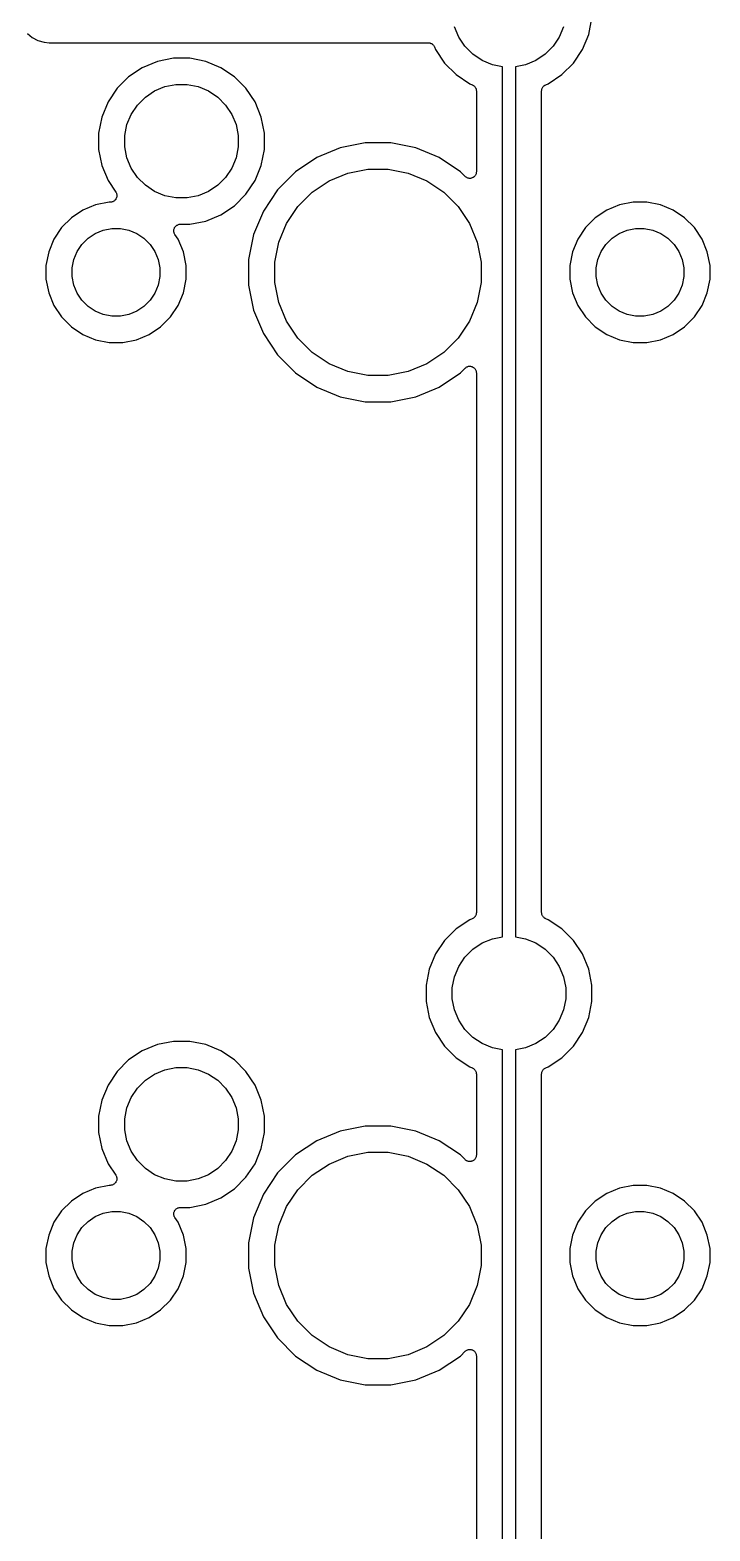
# Model space of a CAD drawing. Extents: x 3.74 to 6.89, y -5.68 to -0.93.
# Drawn here: x 5.427 to 5.946, y -3.194 to -2.049 of the extents above; entities that cross this region are included whole.
import ezdxf

# ---------------------------------------------------------------- set-up
doc = ezdxf.new("R2010")
doc.units = 0
doc.header["$MEASUREMENT"] = 0
doc.layers.add('BLACK', color=7, linetype='CONTINUOUS')

msp = doc.modelspace()

# ---------------------------------------------------------------- linework, layer by layer
at = {"layer": 'BLACK', "linetype": 'CONTINUOUS'}
for p, q in [((5.75454, -2.05477), (5.75127, -2.04688)), ((5.83456, -2.04688), (5.83129, -2.05477)), ((5.85379, -2.05272), (5.85622, -2.04049)), ((5.42521, -2.05196), (5.429, -2.05507)), ((5.429, -2.05507), (5.43333, -2.05739)), ((5.43333, -2.05739), (5.43803, -2.05881)), ((5.43803, -2.05881), (5.44193, -2.0592)), ((5.44193, -2.0592), (5.44193, -2.0592)), ((5.44193, -2.0592), (5.44291, -2.05929)), ((5.44291, -2.05929), (5.44389, -2.0592)), ((5.44389, -2.0592), (5.44396, -2.05919)), ((5.44396, -2.05919), (5.44417, -2.05919)), ((5.44417, -2.05919), (5.44438, -2.05917)), ((5.44438, -2.05917), (5.73137, -2.05917)), ((5.73137, -2.05917), (5.7314, -2.05917)), ((5.7314, -2.05917), (5.7314, -2.05917)), ((5.7314, -2.05917), (5.7314, -2.05917)), ((5.7314, -2.05917), (5.73144, -2.05917)), ((5.73144, -2.05917), (5.73191, -2.05923)), ((5.73191, -2.05923), (5.73237, -2.05927)), ((5.73237, -2.05927), (5.73239, -2.05928)), ((5.73239, -2.05928), (5.73241, -2.05928)), ((5.73241, -2.05928), (5.73286, -2.05942)), ((5.73286, -2.05942), (5.7333, -2.05956)), ((5.7333, -2.05956), (5.73332, -2.05957)), ((5.73332, -2.05957), (5.73334, -2.05958)), ((5.73334, -2.05958), (5.73375, -2.0598)), ((5.73375, -2.0598), (5.73416, -2.06002)), ((5.73416, -2.06002), (5.73418, -2.06004)), ((5.73418, -2.06004), (5.7342, -2.06005)), ((5.7342, -2.06005), (5.73455, -2.06035)), ((5.73455, -2.06035), (5.73491, -2.06064)), ((5.73491, -2.06064), (5.73493, -2.06066)), ((5.73493, -2.06066), (5.73494, -2.06067)), ((5.73494, -2.06067), (5.73524, -2.06104)), ((5.75927, -2.06186), (5.75454, -2.05477)), ((5.83129, -2.05477), (5.82655, -2.06186)), ((5.84902, -2.06424), (5.85379, -2.05272)), ((5.53668, -2.07094), (5.52445, -2.07338)), ((5.54915, -2.07094), (5.53668, -2.07094)), ((5.56138, -2.07338), (5.54915, -2.07094)), ((5.73524, -2.06104), (5.73553, -2.0614)), ((5.73553, -2.0614), (5.73554, -2.06142)), ((5.73554, -2.06142), (5.73556, -2.06144)), ((5.73556, -2.06144), (5.73577, -2.06185)), ((5.73577, -2.06185), (5.73599, -2.06226)), ((5.73599, -2.06226), (5.73681, -2.06424)), ((5.73681, -2.06424), (5.74374, -2.07461)), ((5.76531, -2.06789), (5.75927, -2.06186)), ((5.7724, -2.07263), (5.76531, -2.06789)), ((5.82052, -2.06789), (5.81343, -2.07263)), ((5.82655, -2.06186), (5.82052, -2.06789)), ((5.84209, -2.07461), (5.84902, -2.06424)), ((5.51293, -2.07815), (5.50256, -2.08508)), ((5.52445, -2.07338), (5.51293, -2.07815)), ((5.5729, -2.07815), (5.56138, -2.07338)), ((5.58327, -2.08508), (5.5729, -2.07815)), ((5.74374, -2.07461), (5.75256, -2.08343)), ((5.75256, -2.08343), (5.76293, -2.09035)), ((5.78028, -2.07589), (5.7724, -2.07263)), ((5.78799, -2.07743), (5.78028, -2.07589)), ((5.78799, -2.74108), (5.78799, -2.07743)), ((5.80555, -2.07589), (5.79783, -2.07743)), ((5.79783, -2.07743), (5.79783, -2.74108)), ((5.81343, -2.07263), (5.80555, -2.07589)), ((5.8229, -2.09035), (5.83327, -2.08343)), ((5.83327, -2.08343), (5.84209, -2.07461)), ((5.49374, -2.0939), (5.48681, -2.10426)), ((5.50256, -2.08508), (5.49374, -2.0939)), ((5.5224, -2.09587), (5.53028, -2.09261)), ((5.53028, -2.09261), (5.53865, -2.09094)), ((5.53865, -2.09094), (5.54718, -2.09094)), ((5.54718, -2.09094), (5.55555, -2.09261)), ((5.55555, -2.09261), (5.56343, -2.09587)), ((5.59209, -2.0939), (5.58327, -2.08508)), ((5.59902, -2.10426), (5.59209, -2.0939)), ((5.76293, -2.09035), (5.76491, -2.09117)), ((5.76491, -2.09117), (5.76493, -2.09118)), ((5.76493, -2.09118), (5.76493, -2.09118)), ((5.76493, -2.09118), (5.76493, -2.09118)), ((5.76493, -2.09118), (5.76497, -2.0912)), ((5.76497, -2.0912), (5.76538, -2.09143)), ((5.76538, -2.09143), (5.76579, -2.09165)), ((5.76579, -2.09165), (5.7658, -2.09166)), ((5.7658, -2.09166), (5.76582, -2.09167)), ((5.76582, -2.09167), (5.76618, -2.09197)), ((5.76618, -2.09197), (5.76654, -2.09227)), ((5.76654, -2.09227), (5.76655, -2.09229)), ((5.76655, -2.09229), (5.76657, -2.0923)), ((5.76657, -2.0923), (5.76686, -2.09266)), ((5.76686, -2.09266), (5.76716, -2.09303)), ((5.76716, -2.09303), (5.76717, -2.09305)), ((5.76717, -2.09305), (5.76718, -2.09306)), ((5.76718, -2.09306), (5.7674, -2.09348)), ((5.7674, -2.09348), (5.76761, -2.09389)), ((5.76761, -2.09389), (5.76762, -2.09391)), ((5.76762, -2.09391), (5.76763, -2.09393)), ((5.76763, -2.09393), (5.76776, -2.09438)), ((5.76776, -2.09438), (5.7679, -2.09482)), ((5.7679, -2.09482), (5.7679, -2.09484)), ((5.7679, -2.09484), (5.76791, -2.09486)), ((5.76791, -2.09486), (5.76795, -2.09533)), ((5.76795, -2.09533), (5.76799, -2.09579)), ((5.81784, -2.09572), (5.81789, -2.09526)), ((5.81789, -2.09526), (5.81794, -2.0948)), ((5.81794, -2.09475), (5.81809, -2.09431)), ((5.81794, -2.09478), (5.81794, -2.09475)), ((5.81794, -2.0948), (5.81794, -2.09478)), ((5.81809, -2.09431), (5.81822, -2.09386)), ((5.81822, -2.09386), (5.81823, -2.09384)), ((5.81823, -2.09384), (5.81824, -2.09382)), ((5.81824, -2.09382), (5.81846, -2.09342)), ((5.81846, -2.09342), (5.81868, -2.093)), ((5.81868, -2.093), (5.8187, -2.09299)), ((5.8187, -2.09299), (5.81871, -2.09297)), ((5.81871, -2.09297), (5.81901, -2.09261)), ((5.81901, -2.09261), (5.81931, -2.09225)), ((5.81931, -2.09225), (5.81932, -2.09224)), ((5.81932, -2.09224), (5.81934, -2.09222)), ((5.81934, -2.09222), (5.8197, -2.09193)), ((5.8197, -2.09193), (5.82006, -2.09163)), ((5.82006, -2.09163), (5.82008, -2.09162)), ((5.82008, -2.09162), (5.8201, -2.09161)), ((5.8201, -2.09161), (5.82051, -2.09139)), ((5.82051, -2.09139), (5.82092, -2.09117)), ((5.82092, -2.09117), (5.8229, -2.09035)), ((5.48681, -2.10426), (5.48204, -2.11579)), ((5.50454, -2.11374), (5.50927, -2.10665)), ((5.50927, -2.10665), (5.51531, -2.10061)), ((5.51531, -2.10061), (5.5224, -2.09587)), ((5.56343, -2.09587), (5.57052, -2.10061)), ((5.57052, -2.10061), (5.57655, -2.10665)), ((5.57655, -2.10665), (5.58129, -2.11374)), ((5.60379, -2.11579), (5.59902, -2.10426)), ((5.76799, -2.09579), (5.76799, -2.15762)), ((5.81783, -2.09577), (5.81784, -2.09572)), ((5.81783, -2.09579), (5.81783, -2.09577)), ((5.81783, -2.09577), (5.81783, -2.09577)), ((5.81783, -2.09577), (5.81783, -2.09577)), ((5.81783, -2.72271), (5.81783, -2.09579)), ((5.48204, -2.11579), (5.47961, -2.12802)), ((5.50127, -2.12162), (5.50454, -2.11374)), ((5.58129, -2.11374), (5.58456, -2.12162)), ((5.60622, -2.12802), (5.60379, -2.11579)), ((5.47961, -2.12802), (5.47961, -2.14049)), ((5.49961, -2.12999), (5.50127, -2.12162)), ((5.58456, -2.12162), (5.58622, -2.12999)), ((5.60622, -2.14049), (5.60622, -2.12802)), ((5.47961, -2.14049), (5.48204, -2.15272)), ((5.49961, -2.13852), (5.49961, -2.12999)), ((5.50127, -2.14688), (5.49961, -2.13852)), ((5.58622, -2.13852), (5.58456, -2.14688)), ((5.58622, -2.12999), (5.58622, -2.13852)), ((5.60379, -2.15272), (5.60622, -2.14049)), ((5.66411, -2.13931), (5.64614, -2.14675)), ((5.68319, -2.13551), (5.66411, -2.13931)), ((5.70264, -2.13551), (5.68319, -2.13551)), ((5.72171, -2.13931), (5.70264, -2.13551)), ((5.73968, -2.14675), (5.72171, -2.13931)), ((5.50454, -2.15477), (5.50127, -2.14688)), ((5.58456, -2.14688), (5.58129, -2.15477)), ((5.64614, -2.14675), (5.62997, -2.15756)), ((5.75586, -2.15756), (5.73968, -2.14675)), ((5.48204, -2.15272), (5.48681, -2.16424)), ((5.50927, -2.16186), (5.50454, -2.15477)), ((5.51531, -2.16789), (5.50927, -2.16186)), ((5.57655, -2.16186), (5.57052, -2.16789)), ((5.58129, -2.15477), (5.57655, -2.16186)), ((5.59902, -2.16424), (5.60379, -2.15272)), ((5.62997, -2.15756), (5.61622, -2.17131)), ((5.65562, -2.16447), (5.66995, -2.15854)), ((5.66995, -2.15854), (5.68516, -2.15551)), ((5.68516, -2.15551), (5.70067, -2.15551)), ((5.70067, -2.15551), (5.71588, -2.15854)), ((5.71588, -2.15854), (5.73021, -2.16447)), ((5.75946, -2.16116), (5.75586, -2.15756)), ((5.75983, -2.16146), (5.75946, -2.16116)), ((5.7602, -2.16177), (5.75983, -2.16146)), ((5.76021, -2.16177), (5.7602, -2.16177)), ((5.7602, -2.16177), (5.7602, -2.16177)), ((5.76063, -2.162), (5.76021, -2.16177)), ((5.76105, -2.16223), (5.76063, -2.162)), ((5.76106, -2.16223), (5.76105, -2.16223)), ((5.76107, -2.16224), (5.76106, -2.16223)), ((5.76152, -2.16237), (5.76107, -2.16224)), ((5.76199, -2.16252), (5.76152, -2.16237)), ((5.762, -2.16252), (5.76199, -2.16252)), ((5.76248, -2.16257), (5.762, -2.16252)), ((5.762, -2.16252), (5.762, -2.16252)), ((5.76296, -2.16262), (5.76248, -2.16257)), ((5.76297, -2.16262), (5.76296, -2.16262)), ((5.76345, -2.16257), (5.76297, -2.16262)), ((5.76297, -2.16262), (5.76297, -2.16262)), ((5.76393, -2.16253), (5.76345, -2.16257)), ((5.76394, -2.16253), (5.76393, -2.16253)), ((5.76395, -2.16253), (5.76394, -2.16253)), ((5.7644, -2.16239), (5.76395, -2.16253)), ((5.76487, -2.16226), (5.7644, -2.16239)), ((5.76488, -2.16225), (5.76487, -2.16225)), ((5.76487, -2.16225), (5.76487, -2.16226)), ((5.7653, -2.16203), (5.76488, -2.16225)), ((5.76573, -2.1618), (5.7653, -2.16203)), ((5.76574, -2.1618), (5.76573, -2.1618)), ((5.76611, -2.1615), (5.76574, -2.16179)), ((5.76574, -2.16179), (5.76574, -2.1618)), ((5.76649, -2.16119), (5.76611, -2.1615)), ((5.7665, -2.16119), (5.76649, -2.16119)), ((5.7668, -2.16082), (5.7665, -2.16118)), ((5.7665, -2.16118), (5.7665, -2.16119)), ((5.76712, -2.16044), (5.7668, -2.16082)), ((5.76713, -2.16043), (5.76712, -2.16044)), ((5.76712, -2.16044), (5.76712, -2.16044)), ((5.76735, -2.16002), (5.76713, -2.16043)), ((5.76759, -2.15959), (5.76735, -2.16002)), ((5.76774, -2.15912), (5.76759, -2.15957)), ((5.76759, -2.15957), (5.76759, -2.15958)), ((5.76759, -2.15958), (5.76759, -2.15959)), ((5.76788, -2.15866), (5.76774, -2.15912)), ((5.76789, -2.15864), (5.76788, -2.15865)), ((5.76788, -2.15865), (5.76788, -2.15866)), ((5.76794, -2.15817), (5.76789, -2.15864)), ((5.76799, -2.15769), (5.76794, -2.15817)), ((5.76799, -2.15762), (5.76799, -2.15767)), ((5.76799, -2.15767), (5.76799, -2.15767)), ((5.76799, -2.15767), (5.76799, -2.15767)), ((5.76799, -2.15767), (5.76799, -2.15769)), ((5.48681, -2.16424), (5.49267, -2.17301)), ((5.49267, -2.17301), (5.4927, -2.17305)), ((5.4927, -2.17305), (5.4927, -2.17305)), ((5.4927, -2.17305), (5.4927, -2.17305)), ((5.4927, -2.17305), (5.49271, -2.17307)), ((5.49271, -2.17307), (5.49293, -2.17349)), ((5.49293, -2.17349), (5.49315, -2.17391)), ((5.49315, -2.17391), (5.49315, -2.17392)), ((5.49315, -2.17392), (5.49316, -2.17393)), ((5.49316, -2.17393), (5.49329, -2.1744)), ((5.49329, -2.1744), (5.49343, -2.17485)), ((5.49343, -2.17485), (5.49343, -2.17486)), ((5.49343, -2.17486), (5.49343, -2.17487)), ((5.49343, -2.17487), (5.49347, -2.17535)), ((5.49347, -2.17535), (5.49351, -2.17582)), ((5.5224, -2.17263), (5.51531, -2.16789)), ((5.53028, -2.17589), (5.5224, -2.17263)), ((5.56343, -2.17263), (5.55555, -2.17589)), ((5.57052, -2.16789), (5.56343, -2.17263)), ((5.58327, -2.18343), (5.59209, -2.17461)), ((5.59209, -2.17461), (5.59902, -2.16424)), ((5.61622, -2.17131), (5.60541, -2.18748)), ((5.63175, -2.18406), (5.64272, -2.17309)), ((5.64272, -2.17309), (5.65562, -2.16447)), ((5.73021, -2.16447), (5.74311, -2.17309)), ((5.74311, -2.17309), (5.75407, -2.18406)), ((5.46759, -2.18687), (5.45883, -2.19272)), ((5.47732, -2.18284), (5.46759, -2.18687)), ((5.48765, -2.18079), (5.47732, -2.18284)), ((5.48851, -2.18079), (5.48765, -2.18079)), ((5.48899, -2.18074), (5.48851, -2.18079)), ((5.48946, -2.1807), (5.48899, -2.18074)), ((5.48947, -2.18069), (5.48946, -2.1807)), ((5.48949, -2.18069), (5.48947, -2.18069)), ((5.48994, -2.18056), (5.48949, -2.18069)), ((5.4904, -2.18042), (5.48994, -2.18056)), ((5.49041, -2.18041), (5.4904, -2.18042)), ((5.49042, -2.18041), (5.49041, -2.18041)), ((5.49084, -2.18019), (5.49042, -2.18041)), ((5.49126, -2.17996), (5.49084, -2.18019)), ((5.49127, -2.17996), (5.49126, -2.17996)), ((5.49128, -2.17995), (5.49127, -2.17996)), ((5.49165, -2.17965), (5.49128, -2.17995)), ((5.49202, -2.17935), (5.49165, -2.17965)), ((5.49203, -2.17934), (5.49202, -2.17935)), ((5.49204, -2.17934), (5.49203, -2.17934)), ((5.49235, -2.17896), (5.49204, -2.17934)), ((5.49265, -2.1786), (5.49235, -2.17896)), ((5.49266, -2.17858), (5.49265, -2.17859)), ((5.49265, -2.17859), (5.49265, -2.1786)), ((5.49289, -2.17816), (5.49266, -2.17858)), ((5.49312, -2.17775), (5.49289, -2.17816)), ((5.49326, -2.17727), (5.49312, -2.17772)), ((5.49312, -2.17772), (5.49312, -2.17773)), ((5.49312, -2.17773), (5.49312, -2.17775)), ((5.49341, -2.17681), (5.49326, -2.17727)), ((5.49346, -2.17632), (5.49341, -2.17679)), ((5.49341, -2.17679), (5.49341, -2.1768)), ((5.49341, -2.1768), (5.49341, -2.17681)), ((5.49351, -2.17584), (5.49346, -2.17632)), ((5.49351, -2.17582), (5.49351, -2.17583)), ((5.49351, -2.17583), (5.49351, -2.17584)), ((5.53865, -2.17756), (5.53028, -2.17589)), ((5.54718, -2.17756), (5.53865, -2.17756)), ((5.55555, -2.17589), (5.54718, -2.17756)), ((5.5729, -2.19035), (5.58327, -2.18343)), ((5.62313, -2.19695), (5.63175, -2.18406)), ((5.75407, -2.18406), (5.76269, -2.19695)), ((5.86759, -2.18687), (5.85883, -2.19272)), ((5.87732, -2.18284), (5.86759, -2.18687)), ((5.88765, -2.18079), (5.87732, -2.18284)), ((5.89818, -2.18079), (5.88765, -2.18079)), ((5.90851, -2.18284), (5.89818, -2.18079)), ((5.91824, -2.18687), (5.90851, -2.18284)), ((5.92699, -2.19272), (5.91824, -2.18687)), ((5.45883, -2.19272), (5.45138, -2.20017)), ((5.53892, -2.1987), (5.53928, -2.19839)), ((5.53928, -2.19839), (5.53929, -2.19839)), ((5.53929, -2.19839), (5.5393, -2.19838)), ((5.5393, -2.19838), (5.53973, -2.19816)), ((5.53973, -2.19816), (5.54015, -2.19794)), ((5.54015, -2.19794), (5.54016, -2.19793)), ((5.54016, -2.19793), (5.54017, -2.19793)), ((5.54017, -2.19793), (5.54063, -2.19779)), ((5.54063, -2.19779), (5.54108, -2.19765)), ((5.54108, -2.19765), (5.54109, -2.19765)), ((5.54109, -2.19765), (5.5411, -2.19765)), ((5.5411, -2.19765), (5.54158, -2.19761)), ((5.54158, -2.19761), (5.54205, -2.19756)), ((5.54205, -2.19756), (5.54915, -2.19756)), ((5.54915, -2.19756), (5.56138, -2.19513)), ((5.56138, -2.19513), (5.5729, -2.19035)), ((5.60541, -2.18748), (5.59797, -2.20545)), ((5.6172, -2.21128), (5.62313, -2.19695)), ((5.76269, -2.19695), (5.76863, -2.21128)), ((5.85883, -2.19272), (5.85138, -2.20017)), ((5.93444, -2.20017), (5.92699, -2.19272)), ((5.44553, -2.20893), (5.4415, -2.21866)), ((5.45138, -2.20017), (5.44553, -2.20893)), ((5.46692, -2.21292), (5.47158, -2.20826)), ((5.47158, -2.20826), (5.47706, -2.2046)), ((5.47706, -2.2046), (5.48315, -2.20207)), ((5.48315, -2.20207), (5.48962, -2.20079)), ((5.48962, -2.20079), (5.49621, -2.20079)), ((5.49621, -2.20079), (5.50267, -2.20207)), ((5.50267, -2.20207), (5.50876, -2.2046)), ((5.50876, -2.2046), (5.51425, -2.20826)), ((5.51425, -2.20826), (5.51891, -2.21292)), ((5.53705, -2.2025), (5.5371, -2.20203)), ((5.53705, -2.20251), (5.53705, -2.2025)), ((5.53705, -2.20252), (5.53705, -2.20251)), ((5.53709, -2.20299), (5.53705, -2.20252)), ((5.53714, -2.20347), (5.53709, -2.20299)), ((5.5371, -2.20203), (5.53715, -2.20155)), ((5.53714, -2.20349), (5.53714, -2.20347)), ((5.53714, -2.2035), (5.53714, -2.20349)), ((5.53727, -2.20395), (5.53714, -2.2035)), ((5.53715, -2.20155), (5.53716, -2.20154)), ((5.53716, -2.20153), (5.5373, -2.20108)), ((5.53716, -2.20154), (5.53716, -2.20153)), ((5.53741, -2.20441), (5.53727, -2.20395)), ((5.5373, -2.20108), (5.53744, -2.20062)), ((5.53741, -2.20442), (5.53741, -2.20441)), ((5.53742, -2.20443), (5.53741, -2.20442)), ((5.53763, -2.20485), (5.53742, -2.20443)), ((5.53744, -2.20062), (5.53745, -2.20061)), ((5.53745, -2.2006), (5.53768, -2.20018)), ((5.53745, -2.20061), (5.53745, -2.2006)), ((5.53786, -2.20528), (5.53763, -2.20485)), ((5.53768, -2.20018), (5.53791, -2.19976)), ((5.53787, -2.2053), (5.53786, -2.20528)), ((5.53789, -2.20534), (5.53787, -2.2053)), ((5.53787, -2.2053), (5.53787, -2.2053)), ((5.53787, -2.2053), (5.53787, -2.2053)), ((5.54029, -2.20893), (5.53789, -2.20534)), ((5.53791, -2.19976), (5.53791, -2.19975)), ((5.53791, -2.19975), (5.53792, -2.19975)), ((5.53792, -2.19975), (5.53822, -2.19938)), ((5.53822, -2.19938), (5.53853, -2.19901)), ((5.53853, -2.19901), (5.53854, -2.199)), ((5.53854, -2.199), (5.53892, -2.1987)), ((5.53854, -2.199), (5.53854, -2.199)), ((5.54432, -2.21866), (5.54029, -2.20893)), ((5.59797, -2.20545), (5.59417, -2.22453)), ((5.84553, -2.20893), (5.8415, -2.21866)), ((5.85138, -2.20017), (5.84553, -2.20893)), ((5.86692, -2.21292), (5.87158, -2.20826)), ((5.87158, -2.20826), (5.87706, -2.2046)), ((5.87706, -2.2046), (5.88315, -2.20207)), ((5.88315, -2.20207), (5.88962, -2.20079)), ((5.88962, -2.20079), (5.89621, -2.20079)), ((5.89621, -2.20079), (5.90267, -2.20207)), ((5.90267, -2.20207), (5.90876, -2.2046)), ((5.90876, -2.2046), (5.91425, -2.20826)), ((5.91425, -2.20826), (5.91891, -2.21292)), ((5.94029, -2.20893), (5.93444, -2.20017)), ((5.94432, -2.21866), (5.94029, -2.20893)), ((5.4415, -2.21866), (5.43945, -2.22899)), ((5.46073, -2.22449), (5.46326, -2.2184)), ((5.46326, -2.2184), (5.46692, -2.21292)), ((5.51891, -2.21292), (5.52257, -2.2184)), ((5.52257, -2.2184), (5.52509, -2.22449)), ((5.54638, -2.22899), (5.54432, -2.21866)), ((5.61417, -2.2265), (5.6172, -2.21128)), ((5.76863, -2.21128), (5.77165, -2.2265)), ((5.8415, -2.21866), (5.83945, -2.22899)), ((5.86073, -2.22449), (5.86326, -2.2184)), ((5.86326, -2.2184), (5.86692, -2.21292)), ((5.91891, -2.21292), (5.92257, -2.2184)), ((5.92257, -2.2184), (5.92509, -2.22449)), ((5.94638, -2.22899), (5.94432, -2.21866)), ((5.43945, -2.22899), (5.43945, -2.23952)), ((5.45945, -2.23096), (5.46073, -2.22449)), ((5.45945, -2.23755), (5.45945, -2.23096)), ((5.52509, -2.22449), (5.52638, -2.23096)), ((5.52638, -2.23096), (5.52638, -2.23755)), ((5.54638, -2.23952), (5.54638, -2.22899)), ((5.59417, -2.22453), (5.59417, -2.24398)), ((5.61417, -2.24201), (5.61417, -2.2265)), ((5.77165, -2.2265), (5.77165, -2.24201)), ((5.83945, -2.22899), (5.83945, -2.23952)), ((5.85945, -2.23096), (5.86073, -2.22449)), ((5.85945, -2.23755), (5.85945, -2.23096)), ((5.92509, -2.22449), (5.92638, -2.23096)), ((5.92638, -2.23096), (5.92638, -2.23755)), ((5.94638, -2.23952), (5.94638, -2.22899)), ((5.43945, -2.23952), (5.4415, -2.24985)), ((5.46073, -2.24401), (5.45945, -2.23755)), ((5.46326, -2.2501), (5.46073, -2.24401)), ((5.52509, -2.24401), (5.52257, -2.2501)), ((5.52638, -2.23755), (5.52509, -2.24401)), ((5.54432, -2.24985), (5.54638, -2.23952)), ((5.59417, -2.24398), (5.59797, -2.26305)), ((5.6172, -2.25722), (5.61417, -2.24201)), ((5.77165, -2.24201), (5.76863, -2.25722)), ((5.83945, -2.23952), (5.8415, -2.24985)), ((5.86073, -2.24401), (5.85945, -2.23755)), ((5.86326, -2.2501), (5.86073, -2.24401)), ((5.92509, -2.24401), (5.92257, -2.2501)), ((5.92638, -2.23755), (5.92509, -2.24401)), ((5.94432, -2.24985), (5.94638, -2.23952)), ((5.4415, -2.24985), (5.44553, -2.25958)), ((5.46692, -2.25558), (5.46326, -2.2501)), ((5.47158, -2.26025), (5.46692, -2.25558)), ((5.51891, -2.25558), (5.51425, -2.26025)), ((5.52257, -2.2501), (5.51891, -2.25558)), ((5.54029, -2.25958), (5.54432, -2.24985)), ((5.8415, -2.24985), (5.84553, -2.25958)), ((5.86692, -2.25558), (5.86326, -2.2501)), ((5.87158, -2.26025), (5.86692, -2.25558)), ((5.91891, -2.25558), (5.91425, -2.26025)), ((5.92257, -2.2501), (5.91891, -2.25558)), ((5.94029, -2.25958), (5.94432, -2.24985)), ((5.44553, -2.25958), (5.45138, -2.26833)), ((5.47706, -2.26391), (5.47158, -2.26025)), ((5.48315, -2.26643), (5.47706, -2.26391)), ((5.48962, -2.26772), (5.48315, -2.26643)), ((5.50267, -2.26643), (5.49621, -2.26772)), ((5.50876, -2.26391), (5.50267, -2.26643)), ((5.51425, -2.26025), (5.50876, -2.26391)), ((5.53444, -2.26833), (5.54029, -2.25958)), ((5.59797, -2.26305), (5.60541, -2.28102)), ((5.62313, -2.27155), (5.6172, -2.25722)), ((5.76863, -2.25722), (5.76269, -2.27155)), ((5.84553, -2.25958), (5.85138, -2.26833)), ((5.87706, -2.26391), (5.87158, -2.26025)), ((5.88315, -2.26643), (5.87706, -2.26391)), ((5.88962, -2.26772), (5.88315, -2.26643)), ((5.90267, -2.26643), (5.89621, -2.26772)), ((5.90876, -2.26391), (5.90267, -2.26643)), ((5.91425, -2.26025), (5.90876, -2.26391)), ((5.93444, -2.26833), (5.94029, -2.25958)), ((5.45138, -2.26833), (5.45883, -2.27578)), ((5.45883, -2.27578), (5.46759, -2.28163)), ((5.49621, -2.26772), (5.48962, -2.26772)), ((5.51824, -2.28163), (5.52699, -2.27578)), ((5.52699, -2.27578), (5.53444, -2.26833)), ((5.63175, -2.28445), (5.62313, -2.27155)), ((5.76269, -2.27155), (5.75407, -2.28445)), ((5.85138, -2.26833), (5.85883, -2.27578)), ((5.85883, -2.27578), (5.86759, -2.28163)), ((5.89621, -2.26772), (5.88962, -2.26772)), ((5.91824, -2.28163), (5.92699, -2.27578)), ((5.92699, -2.27578), (5.93444, -2.26833)), ((5.46759, -2.28163), (5.47732, -2.28566)), ((5.47732, -2.28566), (5.48765, -2.28772)), ((5.48765, -2.28772), (5.49818, -2.28772)), ((5.49818, -2.28772), (5.50851, -2.28566)), ((5.50851, -2.28566), (5.51824, -2.28163)), ((5.60541, -2.28102), (5.61622, -2.2972)), ((5.64272, -2.29541), (5.63175, -2.28445)), ((5.75407, -2.28445), (5.74311, -2.29541)), ((5.86759, -2.28163), (5.87732, -2.28566)), ((5.87732, -2.28566), (5.88765, -2.28772)), ((5.88765, -2.28772), (5.89818, -2.28772)), ((5.89818, -2.28772), (5.90851, -2.28566)), ((5.90851, -2.28566), (5.91824, -2.28163)), ((5.61622, -2.2972), (5.62997, -2.31095)), ((5.65562, -2.30403), (5.64272, -2.29541)), ((5.74311, -2.29541), (5.73021, -2.30403)), ((5.62997, -2.31095), (5.64614, -2.32175)), ((5.66995, -2.30997), (5.65562, -2.30403)), ((5.68516, -2.31299), (5.66995, -2.30997)), ((5.71588, -2.30997), (5.70067, -2.31299)), ((5.73021, -2.30403), (5.71588, -2.30997)), ((5.73968, -2.32175), (5.75586, -2.31095)), ((5.75586, -2.31095), (5.75946, -2.30735)), ((5.75946, -2.30735), (5.75949, -2.30731)), ((5.75949, -2.30731), (5.75951, -2.3073)), ((5.75949, -2.30731), (5.75949, -2.30731)), ((5.75949, -2.30731), (5.75949, -2.30731)), ((5.75951, -2.3073), (5.75988, -2.307)), ((5.75988, -2.307), (5.76025, -2.3067)), ((5.76025, -2.3067), (5.76026, -2.3067)), ((5.76026, -2.3067), (5.76027, -2.30669)), ((5.76027, -2.30669), (5.7607, -2.30647)), ((5.7607, -2.30647), (5.76112, -2.30625)), ((5.76112, -2.30625), (5.76113, -2.30625)), ((5.76113, -2.30625), (5.76114, -2.30624)), ((5.76114, -2.30624), (5.7616, -2.30611)), ((5.7616, -2.30611), (5.76206, -2.30597)), ((5.76206, -2.30597), (5.76206, -2.30597)), ((5.76206, -2.30597), (5.76207, -2.30597)), ((5.76207, -2.30597), (5.76255, -2.30593)), ((5.76255, -2.30593), (5.76303, -2.30588)), ((5.76303, -2.30588), (5.76304, -2.30588)), ((5.76304, -2.30588), (5.76304, -2.30588)), ((5.76304, -2.30588), (5.76352, -2.30594)), ((5.76352, -2.30594), (5.764, -2.30599)), ((5.764, -2.30599), (5.76401, -2.30599)), ((5.76401, -2.30599), (5.76401, -2.30599)), ((5.76401, -2.30599), (5.76447, -2.30613)), ((5.76447, -2.30613), (5.76493, -2.30627)), ((5.76493, -2.30627), (5.76494, -2.30628)), ((5.76494, -2.30628), (5.76495, -2.30628)), ((5.76495, -2.30628), (5.76536, -2.30651)), ((5.76536, -2.30651), (5.76579, -2.30674)), ((5.76579, -2.30674), (5.7658, -2.30674)), ((5.7658, -2.30674), (5.7658, -2.30675)), ((5.7658, -2.30675), (5.76616, -2.30705)), ((5.76616, -2.30705), (5.76654, -2.30736)), ((5.76654, -2.30736), (5.76655, -2.30737)), ((5.76655, -2.30737), (5.76655, -2.30737)), ((5.76655, -2.30737), (5.76685, -2.30774)), ((5.76685, -2.30774), (5.76716, -2.30812)), ((5.76716, -2.30812), (5.76716, -2.30812)), ((5.76716, -2.30812), (5.76717, -2.30813)), ((5.76717, -2.30813), (5.76739, -2.30855)), ((5.76739, -2.30855), (5.76761, -2.30898)), ((5.76761, -2.30898), (5.76762, -2.30899)), ((5.76762, -2.30899), (5.76762, -2.30899)), ((5.76762, -2.30899), (5.76776, -2.30945)), ((5.76776, -2.30945), (5.7679, -2.30991)), ((5.7679, -2.30991), (5.7679, -2.30992)), ((5.7679, -2.30992), (5.7679, -2.30993)), ((5.7679, -2.30993), (5.76795, -2.3104)), ((5.76795, -2.3104), (5.76799, -2.31088)), ((5.76799, -2.31088), (5.76799, -2.72271)), ((5.64614, -2.32175), (5.66411, -2.3292)), ((5.70067, -2.31299), (5.68516, -2.31299)), ((5.72171, -2.3292), (5.73968, -2.32175)), ((5.66411, -2.3292), (5.68319, -2.33299)), ((5.68319, -2.33299), (5.70264, -2.33299)), ((5.70264, -2.33299), (5.72171, -2.3292)), ((5.76759, -2.72468), (5.76736, -2.72509)), ((5.7676, -2.72464), (5.76759, -2.72466)), ((5.76759, -2.72466), (5.76759, -2.72468)), ((5.76774, -2.72419), (5.7676, -2.72464)), ((5.76788, -2.72375), (5.76774, -2.72419)), ((5.76789, -2.72373), (5.76788, -2.72375)), ((5.76794, -2.72324), (5.76789, -2.72371)), ((5.76789, -2.72371), (5.76789, -2.72373)), ((5.76799, -2.72278), (5.76794, -2.72324)), ((5.76799, -2.72271), (5.76799, -2.72274)), ((5.76799, -2.72274), (5.76799, -2.72274)), ((5.76799, -2.72274), (5.76799, -2.72274)), ((5.76799, -2.72274), (5.76799, -2.72278)), ((5.81788, -2.72317), (5.81783, -2.72271)), ((5.81792, -2.72364), (5.81788, -2.72317)), ((5.81793, -2.72366), (5.81792, -2.72364)), ((5.81793, -2.72368), (5.81793, -2.72366)), ((5.81806, -2.72413), (5.81793, -2.72368)), ((5.8182, -2.72458), (5.81806, -2.72413)), ((5.81821, -2.7246), (5.8182, -2.72458)), ((5.81821, -2.72462), (5.81821, -2.7246)), ((5.81843, -2.72503), (5.81821, -2.72462)), ((5.81865, -2.72544), (5.81843, -2.72503)), ((5.75256, -2.73508), (5.74374, -2.7439)), ((5.76293, -2.72815), (5.75256, -2.73508)), ((5.76491, -2.72733), (5.76293, -2.72815)), ((5.76532, -2.72711), (5.76491, -2.72733)), ((5.76573, -2.72689), (5.76532, -2.72711)), ((5.76575, -2.72688), (5.76573, -2.72689)), ((5.76577, -2.72687), (5.76575, -2.72688)), ((5.76613, -2.72658), (5.76577, -2.72687)), ((5.76649, -2.72628), (5.76613, -2.72658)), ((5.7665, -2.72627), (5.76649, -2.72628)), ((5.76652, -2.72625), (5.7665, -2.72627)), ((5.76682, -2.72589), (5.76652, -2.72625)), ((5.76712, -2.72554), (5.76682, -2.72589)), ((5.76713, -2.72552), (5.76712, -2.72554)), ((5.76714, -2.7255), (5.76713, -2.72552)), ((5.76736, -2.72509), (5.76714, -2.7255)), ((5.81866, -2.72546), (5.81865, -2.72544)), ((5.81867, -2.72548), (5.81866, -2.72546)), ((5.81896, -2.72584), (5.81867, -2.72548)), ((5.81926, -2.7262), (5.81896, -2.72584)), ((5.81927, -2.72622), (5.81926, -2.7262)), ((5.81929, -2.72623), (5.81927, -2.72622)), ((5.81965, -2.72653), (5.81929, -2.72623)), ((5.82, -2.72683), (5.81965, -2.72653)), ((5.82002, -2.72684), (5.82, -2.72683)), ((5.82004, -2.72686), (5.82002, -2.72684)), ((5.82045, -2.72708), (5.82004, -2.72686)), ((5.82086, -2.7273), (5.82045, -2.72708)), ((5.8209, -2.72732), (5.82086, -2.7273)), ((5.82092, -2.72733), (5.8209, -2.72732)), ((5.8209, -2.72732), (5.8209, -2.72732)), ((5.8209, -2.72732), (5.8209, -2.72732)), ((5.8229, -2.72815), (5.82092, -2.72733)), ((5.83327, -2.73508), (5.8229, -2.72815)), ((5.84209, -2.7439), (5.83327, -2.73508)), ((5.74374, -2.7439), (5.73681, -2.75426)), ((5.76531, -2.75061), (5.7724, -2.74587)), ((5.7724, -2.74587), (5.78028, -2.74261)), ((5.78028, -2.74261), (5.78799, -2.74108)), ((5.79783, -2.74108), (5.80555, -2.74261)), ((5.80555, -2.74261), (5.81343, -2.74587)), ((5.81343, -2.74587), (5.82052, -2.75061)), ((5.84902, -2.75426), (5.84209, -2.7439)), ((5.73681, -2.75426), (5.73204, -2.76579)), ((5.75454, -2.76374), (5.75927, -2.75665)), ((5.75927, -2.75665), (5.76531, -2.75061)), ((5.82052, -2.75061), (5.82655, -2.75665)), ((5.82655, -2.75665), (5.83129, -2.76374)), ((5.85379, -2.76579), (5.84902, -2.75426)), ((5.73204, -2.76579), (5.72961, -2.77802)), ((5.75127, -2.77162), (5.75454, -2.76374)), ((5.83129, -2.76374), (5.83456, -2.77162)), ((5.85622, -2.77802), (5.85379, -2.76579)), ((5.72961, -2.77802), (5.72961, -2.79049)), ((5.74961, -2.77999), (5.75127, -2.77162)), ((5.74961, -2.78852), (5.74961, -2.77999)), ((5.83456, -2.77162), (5.83622, -2.77999)), ((5.83622, -2.77999), (5.83622, -2.78852)), ((5.85622, -2.79049), (5.85622, -2.77802)), ((5.72961, -2.79049), (5.73204, -2.80272)), ((5.75127, -2.79688), (5.74961, -2.78852)), ((5.83622, -2.78852), (5.83456, -2.79688)), ((5.85379, -2.80272), (5.85622, -2.79049)), ((5.73204, -2.80272), (5.73681, -2.81424)), ((5.75454, -2.80477), (5.75127, -2.79688)), ((5.75927, -2.81186), (5.75454, -2.80477)), ((5.83129, -2.80477), (5.82655, -2.81186)), ((5.83456, -2.79688), (5.83129, -2.80477)), ((5.84902, -2.81424), (5.85379, -2.80272)), ((5.73681, -2.81424), (5.74374, -2.82461)), ((5.76531, -2.81789), (5.75927, -2.81186)), ((5.82655, -2.81186), (5.82052, -2.81789)), ((5.84209, -2.82461), (5.84902, -2.81424)), ((5.52445, -2.82338), (5.51293, -2.82815)), ((5.53668, -2.82094), (5.52445, -2.82338)), ((5.54915, -2.82094), (5.53668, -2.82094)), ((5.56138, -2.82338), (5.54915, -2.82094)), ((5.5729, -2.82815), (5.56138, -2.82338)), ((5.74374, -2.82461), (5.75256, -2.83343)), ((5.7724, -2.82263), (5.76531, -2.81789)), ((5.78028, -2.82589), (5.7724, -2.82263)), ((5.78799, -2.82743), (5.78028, -2.82589)), ((5.78799, -3.49108), (5.78799, -2.82743)), ((5.80555, -2.82589), (5.79783, -2.82743)), ((5.79783, -2.82743), (5.79783, -3.49108)), ((5.81343, -2.82263), (5.80555, -2.82589)), ((5.82052, -2.81789), (5.81343, -2.82263)), ((5.83327, -2.83343), (5.84209, -2.82461)), ((5.50256, -2.83508), (5.49374, -2.8439)), ((5.51293, -2.82815), (5.50256, -2.83508)), ((5.58327, -2.83508), (5.5729, -2.82815)), ((5.59209, -2.8439), (5.58327, -2.83508)), ((5.75256, -2.83343), (5.76293, -2.84035)), ((5.8229, -2.84035), (5.83327, -2.83343)), ((5.49374, -2.8439), (5.48681, -2.85426)), ((5.50927, -2.85665), (5.51531, -2.85061)), ((5.51531, -2.85061), (5.5224, -2.84587)), ((5.5224, -2.84587), (5.53028, -2.84261)), ((5.53028, -2.84261), (5.53865, -2.84094)), ((5.53865, -2.84094), (5.54718, -2.84094)), ((5.54718, -2.84094), (5.55555, -2.84261)), ((5.55555, -2.84261), (5.56343, -2.84587)), ((5.56343, -2.84587), (5.57052, -2.85061)), ((5.57052, -2.85061), (5.57655, -2.85665)), ((5.59902, -2.85426), (5.59209, -2.8439)), ((5.76293, -2.84035), (5.76491, -2.84117)), ((5.76491, -2.84117), (5.76493, -2.84118)), ((5.76493, -2.84118), (5.76493, -2.84118)), ((5.76493, -2.84118), (5.76493, -2.84118)), ((5.76493, -2.84118), (5.76497, -2.8412)), ((5.76497, -2.8412), (5.76538, -2.84143)), ((5.76538, -2.84143), (5.76579, -2.84165)), ((5.76579, -2.84165), (5.7658, -2.84166)), ((5.7658, -2.84166), (5.76582, -2.84167)), ((5.76582, -2.84167), (5.76618, -2.84197)), ((5.76618, -2.84197), (5.76654, -2.84227)), ((5.76654, -2.84227), (5.76655, -2.84229)), ((5.76655, -2.84229), (5.76657, -2.8423)), ((5.76657, -2.8423), (5.76686, -2.84267)), ((5.76686, -2.84267), (5.76716, -2.84303)), ((5.76716, -2.84303), (5.76717, -2.84305)), ((5.76717, -2.84305), (5.76718, -2.84306)), ((5.76718, -2.84306), (5.7674, -2.84348)), ((5.7674, -2.84348), (5.76761, -2.84389)), ((5.76761, -2.84389), (5.76762, -2.84391)), ((5.76762, -2.84391), (5.76763, -2.84393)), ((5.76763, -2.84393), (5.76776, -2.84438)), ((5.76776, -2.84438), (5.7679, -2.84482)), ((5.7679, -2.84482), (5.7679, -2.84484)), ((5.7679, -2.84484), (5.76791, -2.84486)), ((5.76791, -2.84486), (5.76795, -2.84533)), ((5.76795, -2.84533), (5.76799, -2.84579)), ((5.76799, -2.84579), (5.76799, -2.90762)), ((5.81783, -2.84577), (5.81784, -2.84572)), ((5.81783, -2.84579), (5.81783, -2.84577)), ((5.81783, -2.84577), (5.81783, -2.84577)), ((5.81783, -2.84577), (5.81783, -2.84577)), ((5.81783, -3.47271), (5.81783, -2.84579)), ((5.81784, -2.84572), (5.81789, -2.84526)), ((5.81789, -2.84526), (5.81794, -2.8448)), ((5.81794, -2.84475), (5.81809, -2.84431)), ((5.81794, -2.84478), (5.81794, -2.84475)), ((5.81794, -2.8448), (5.81794, -2.84478)), ((5.81809, -2.84431), (5.81822, -2.84386)), ((5.81822, -2.84386), (5.81823, -2.84384)), ((5.81823, -2.84384), (5.81824, -2.84382)), ((5.81824, -2.84382), (5.81846, -2.84342)), ((5.81846, -2.84342), (5.81868, -2.843)), ((5.81868, -2.843), (5.8187, -2.84299)), ((5.8187, -2.84299), (5.81871, -2.84297)), ((5.81871, -2.84297), (5.81901, -2.84261)), ((5.81901, -2.84261), (5.81931, -2.84225)), ((5.81931, -2.84225), (5.81932, -2.84224)), ((5.81932, -2.84224), (5.81934, -2.84222)), ((5.81934, -2.84222), (5.8197, -2.84193)), ((5.8197, -2.84193), (5.82006, -2.84163)), ((5.82006, -2.84163), (5.82008, -2.84162)), ((5.82008, -2.84162), (5.8201, -2.84161)), ((5.8201, -2.84161), (5.82051, -2.84139)), ((5.82051, -2.84139), (5.82092, -2.84117)), ((5.82092, -2.84117), (5.8229, -2.84035)), ((5.48681, -2.85426), (5.48204, -2.86579)), ((5.50454, -2.86374), (5.50927, -2.85665)), ((5.57655, -2.85665), (5.58129, -2.86374)), ((5.60379, -2.86579), (5.59902, -2.85426)), ((5.48204, -2.86579), (5.47961, -2.87802)), ((5.49961, -2.87999), (5.50127, -2.87162)), ((5.50127, -2.87162), (5.50454, -2.86374)), ((5.58129, -2.86374), (5.58456, -2.87162)), ((5.58456, -2.87162), (5.58622, -2.87999)), ((5.60622, -2.87802), (5.60379, -2.86579)), ((5.47961, -2.87802), (5.47961, -2.89049)), ((5.49961, -2.88852), (5.49961, -2.87999)), ((5.58622, -2.87999), (5.58622, -2.88852)), ((5.60622, -2.89049), (5.60622, -2.87802)), ((5.47961, -2.89049), (5.48204, -2.90272)), ((5.50127, -2.89688), (5.49961, -2.88852)), ((5.58622, -2.88852), (5.58456, -2.89688)), ((5.60379, -2.90272), (5.60622, -2.89049)), ((5.64614, -2.89675), (5.62997, -2.90756)), ((5.66411, -2.88931), (5.64614, -2.89675)), ((5.68319, -2.88551), (5.66411, -2.88931)), ((5.70264, -2.88551), (5.68319, -2.88551)), ((5.72171, -2.88931), (5.70264, -2.88551)), ((5.73968, -2.89675), (5.72171, -2.88931)), ((5.75586, -2.90756), (5.73968, -2.89675)), ((5.48204, -2.90272), (5.48681, -2.91424)), ((5.50454, -2.90477), (5.50127, -2.89688)), ((5.50927, -2.91186), (5.50454, -2.90477)), ((5.58129, -2.90477), (5.57655, -2.91186)), ((5.58456, -2.89688), (5.58129, -2.90477)), ((5.59902, -2.91424), (5.60379, -2.90272)), ((5.62997, -2.90756), (5.61622, -2.92131)), ((5.66995, -2.90854), (5.68516, -2.90551)), ((5.68516, -2.90551), (5.70067, -2.90551)), ((5.70067, -2.90551), (5.71588, -2.90854)), ((5.75946, -2.91116), (5.75586, -2.90756)), ((5.76794, -2.90816), (5.76789, -2.90864)), ((5.76799, -2.90769), (5.76794, -2.90816)), ((5.76799, -2.90762), (5.76799, -2.90767)), ((5.76799, -2.90767), (5.76799, -2.90767)), ((5.76799, -2.90767), (5.76799, -2.90767)), ((5.76799, -2.90767), (5.76799, -2.90769)), ((5.48681, -2.91424), (5.49267, -2.92301)), ((5.51531, -2.91789), (5.50927, -2.91186)), ((5.5224, -2.92263), (5.51531, -2.91789)), ((5.57052, -2.91789), (5.56343, -2.92263)), ((5.57655, -2.91186), (5.57052, -2.91789)), ((5.59209, -2.92461), (5.59902, -2.91424)), ((5.64272, -2.92309), (5.65562, -2.91447)), ((5.65562, -2.91447), (5.66995, -2.90854)), ((5.71588, -2.90854), (5.73021, -2.91447)), ((5.73021, -2.91447), (5.74311, -2.92309)), ((5.75983, -2.91146), (5.75946, -2.91116)), ((5.7602, -2.91177), (5.75983, -2.91146)), ((5.76021, -2.91177), (5.7602, -2.91177)), ((5.7602, -2.91177), (5.7602, -2.91177)), ((5.76063, -2.912), (5.76021, -2.91177)), ((5.76105, -2.91223), (5.76063, -2.912)), ((5.76106, -2.91223), (5.76105, -2.91223)), ((5.76107, -2.91224), (5.76106, -2.91223)), ((5.76153, -2.91238), (5.76107, -2.91224)), ((5.76199, -2.91252), (5.76153, -2.91238)), ((5.762, -2.91252), (5.76199, -2.91252)), ((5.76248, -2.91257), (5.762, -2.91252)), ((5.762, -2.91252), (5.762, -2.91252)), ((5.76296, -2.91262), (5.76248, -2.91257)), ((5.76297, -2.91262), (5.76296, -2.91262)), ((5.76346, -2.91257), (5.76297, -2.91262)), ((5.76297, -2.91262), (5.76297, -2.91262)), ((5.76393, -2.91253), (5.76346, -2.91257)), ((5.76394, -2.91253), (5.76393, -2.91253)), ((5.76395, -2.91253), (5.76394, -2.91253)), ((5.76442, -2.91239), (5.76395, -2.91253)), ((5.76487, -2.91226), (5.76442, -2.91239)), ((5.76488, -2.91225), (5.76487, -2.91225)), ((5.76487, -2.91225), (5.76487, -2.91226)), ((5.76531, -2.91202), (5.76488, -2.91225)), ((5.76573, -2.9118), (5.76531, -2.91202)), ((5.76574, -2.9118), (5.76573, -2.9118)), ((5.76612, -2.91149), (5.76574, -2.91179)), ((5.76574, -2.91179), (5.76574, -2.9118)), ((5.76649, -2.91119), (5.76612, -2.91149)), ((5.7665, -2.91119), (5.76649, -2.91119)), ((5.76681, -2.91081), (5.7665, -2.91118)), ((5.7665, -2.91118), (5.7665, -2.91119)), ((5.76712, -2.91044), (5.76681, -2.91081)), ((5.76713, -2.91043), (5.76712, -2.91044)), ((5.76712, -2.91044), (5.76712, -2.91044)), ((5.76736, -2.91001), (5.76713, -2.91043)), ((5.76759, -2.90959), (5.76736, -2.91001)), ((5.76774, -2.90911), (5.76759, -2.90957)), ((5.76759, -2.90957), (5.76759, -2.90958)), ((5.76759, -2.90958), (5.76759, -2.90959)), ((5.76788, -2.90866), (5.76774, -2.90911)), ((5.76789, -2.90864), (5.76788, -2.90865)), ((5.76788, -2.90865), (5.76788, -2.90866)), ((5.48765, -2.93079), (5.47732, -2.93284)), ((5.48851, -2.93079), (5.48765, -2.93079)), ((5.48899, -2.93074), (5.48851, -2.93079)), ((5.48946, -2.9307), (5.48899, -2.93074)), ((5.48947, -2.93069), (5.48946, -2.9307)), ((5.48949, -2.93069), (5.48947, -2.93069)), ((5.48994, -2.93056), (5.48949, -2.93069)), ((5.4904, -2.93042), (5.48994, -2.93056)), ((5.49041, -2.93041), (5.4904, -2.93042)), ((5.49042, -2.93041), (5.49041, -2.93041)), ((5.49084, -2.93019), (5.49042, -2.93041)), ((5.49126, -2.92996), (5.49084, -2.93019)), ((5.49127, -2.92996), (5.49126, -2.92996)), ((5.49128, -2.92995), (5.49127, -2.92996)), ((5.49165, -2.92965), (5.49128, -2.92995)), ((5.49202, -2.92935), (5.49165, -2.92965)), ((5.49203, -2.92934), (5.49202, -2.92935)), ((5.49204, -2.92934), (5.49203, -2.92934)), ((5.49235, -2.92896), (5.49204, -2.92934)), ((5.49265, -2.9286), (5.49235, -2.92896)), ((5.49266, -2.92858), (5.49265, -2.92859)), ((5.49265, -2.92859), (5.49265, -2.9286)), ((5.49289, -2.92816), (5.49266, -2.92858)), ((5.49267, -2.92301), (5.4927, -2.92305)), ((5.4927, -2.92305), (5.4927, -2.92305)), ((5.4927, -2.92305), (5.4927, -2.92305)), ((5.4927, -2.92305), (5.49271, -2.92307)), ((5.49271, -2.92307), (5.49293, -2.92349)), ((5.49312, -2.92775), (5.49289, -2.92816)), ((5.49293, -2.92349), (5.49315, -2.92391)), ((5.49326, -2.92727), (5.49312, -2.92772)), ((5.49312, -2.92772), (5.49312, -2.92773)), ((5.49312, -2.92773), (5.49312, -2.92775)), ((5.49315, -2.92391), (5.49315, -2.92392)), ((5.49315, -2.92392), (5.49316, -2.92393)), ((5.49316, -2.92393), (5.49329, -2.9244)), ((5.49341, -2.92681), (5.49326, -2.92727)), ((5.49329, -2.9244), (5.49343, -2.92485)), ((5.49346, -2.92632), (5.49341, -2.92679)), ((5.49341, -2.92679), (5.49341, -2.9268)), ((5.49341, -2.9268), (5.49341, -2.92681)), ((5.49343, -2.92485), (5.49343, -2.92486)), ((5.49343, -2.92486), (5.49343, -2.92487)), ((5.49343, -2.92487), (5.49347, -2.92535)), ((5.49351, -2.92584), (5.49346, -2.92632)), ((5.49347, -2.92535), (5.49351, -2.92582)), ((5.49351, -2.92582), (5.49351, -2.92583)), ((5.49351, -2.92583), (5.49351, -2.92584)), ((5.53028, -2.92589), (5.5224, -2.92263)), ((5.53865, -2.92756), (5.53028, -2.92589)), ((5.54718, -2.92756), (5.53865, -2.92756)), ((5.55555, -2.92589), (5.54718, -2.92756)), ((5.56343, -2.92263), (5.55555, -2.92589)), ((5.58327, -2.93343), (5.59209, -2.92461)), ((5.61622, -2.92131), (5.60541, -2.93748)), ((5.63175, -2.93406), (5.64272, -2.92309)), ((5.74311, -2.92309), (5.75407, -2.93406)), ((5.88765, -2.93079), (5.87732, -2.93284)), ((5.89818, -2.93079), (5.88765, -2.93079)), ((5.90851, -2.93284), (5.89818, -2.93079)), ((5.46759, -2.93687), (5.45883, -2.94272)), ((5.47732, -2.93284), (5.46759, -2.93687)), ((5.56138, -2.94513), (5.5729, -2.94035)), ((5.5729, -2.94035), (5.58327, -2.93343)), ((5.60541, -2.93748), (5.59797, -2.95545)), ((5.62313, -2.94695), (5.63175, -2.93406)), ((5.75407, -2.93406), (5.76269, -2.94695)), ((5.86759, -2.93687), (5.85883, -2.94272)), ((5.87732, -2.93284), (5.86759, -2.93687)), ((5.91824, -2.93687), (5.90851, -2.93284)), ((5.92699, -2.94272), (5.91824, -2.93687)), ((5.45138, -2.95017), (5.44553, -2.95893)), ((5.45883, -2.94272), (5.45138, -2.95017)), ((5.47706, -2.9546), (5.48315, -2.95207)), ((5.48315, -2.95207), (5.48962, -2.95079)), ((5.48962, -2.95079), (5.49621, -2.95079)), ((5.49621, -2.95079), (5.50267, -2.95207)), ((5.50267, -2.95207), (5.50876, -2.9546)), ((5.53705, -2.9525), (5.5371, -2.95203)), ((5.53705, -2.95251), (5.53705, -2.9525)), ((5.53705, -2.95252), (5.53705, -2.95251)), ((5.53709, -2.95299), (5.53705, -2.95252)), ((5.53714, -2.95347), (5.53709, -2.95299)), ((5.5371, -2.95203), (5.53715, -2.95155)), ((5.53714, -2.95349), (5.53714, -2.95347)), ((5.53714, -2.9535), (5.53714, -2.95349)), ((5.53727, -2.95395), (5.53714, -2.9535)), ((5.53715, -2.95155), (5.53716, -2.95154)), ((5.53716, -2.95153), (5.5373, -2.95108)), ((5.53716, -2.95154), (5.53716, -2.95153)), ((5.53741, -2.95441), (5.53727, -2.95395)), ((5.5373, -2.95108), (5.53744, -2.95062)), ((5.53744, -2.95062), (5.53745, -2.95061)), ((5.53745, -2.9506), (5.53768, -2.95018)), ((5.53745, -2.95061), (5.53745, -2.9506)), ((5.53768, -2.95018), (5.53791, -2.94976)), ((5.53791, -2.94976), (5.53791, -2.94975)), ((5.53791, -2.94975), (5.53792, -2.94975)), ((5.53792, -2.94975), (5.53822, -2.94938)), ((5.53822, -2.94938), (5.53853, -2.94901)), ((5.53853, -2.94901), (5.53854, -2.949)), ((5.53854, -2.949), (5.53892, -2.9487)), ((5.53854, -2.949), (5.53854, -2.949)), ((5.53892, -2.9487), (5.53928, -2.94839)), ((5.53928, -2.94839), (5.53929, -2.94839)), ((5.53929, -2.94839), (5.5393, -2.94838)), ((5.5393, -2.94838), (5.53973, -2.94816)), ((5.53973, -2.94816), (5.54015, -2.94794)), ((5.54015, -2.94794), (5.54016, -2.94793)), ((5.54016, -2.94793), (5.54017, -2.94793)), ((5.54017, -2.94793), (5.54063, -2.94779)), ((5.54063, -2.94779), (5.54108, -2.94765)), ((5.54108, -2.94765), (5.54109, -2.94765)), ((5.54109, -2.94765), (5.5411, -2.94765)), ((5.5411, -2.94765), (5.54158, -2.94761)), ((5.54158, -2.94761), (5.54205, -2.94756)), ((5.54205, -2.94756), (5.54915, -2.94756)), ((5.54915, -2.94756), (5.56138, -2.94513)), ((5.6172, -2.96128), (5.62313, -2.94695)), ((5.76269, -2.94695), (5.76863, -2.96128)), ((5.85138, -2.95017), (5.84553, -2.95893)), ((5.85883, -2.94272), (5.85138, -2.95017)), ((5.87706, -2.9546), (5.88315, -2.95207)), ((5.88315, -2.95207), (5.88962, -2.95079)), ((5.88962, -2.95079), (5.89621, -2.95079)), ((5.89621, -2.95079), (5.90267, -2.95207)), ((5.90267, -2.95207), (5.90876, -2.9546)), ((5.93444, -2.95017), (5.92699, -2.94272)), ((5.94029, -2.95893), (5.93444, -2.95017)), ((5.44553, -2.95893), (5.4415, -2.96866)), ((5.46326, -2.9684), (5.46692, -2.96292)), ((5.46692, -2.96292), (5.47158, -2.95826)), ((5.47158, -2.95826), (5.47706, -2.9546)), ((5.50876, -2.9546), (5.51425, -2.95826)), ((5.51425, -2.95826), (5.51891, -2.96292)), ((5.51891, -2.96292), (5.52257, -2.9684)), ((5.53741, -2.95442), (5.53741, -2.95441)), ((5.53742, -2.95443), (5.53741, -2.95442)), ((5.53763, -2.95485), (5.53742, -2.95443)), ((5.53786, -2.95528), (5.53763, -2.95485)), ((5.53787, -2.9553), (5.53786, -2.95528)), ((5.53789, -2.95534), (5.53787, -2.9553)), ((5.53787, -2.9553), (5.53787, -2.9553)), ((5.53787, -2.9553), (5.53787, -2.9553)), ((5.54029, -2.95893), (5.53789, -2.95534)), ((5.54432, -2.96866), (5.54029, -2.95893)), ((5.59797, -2.95545), (5.59417, -2.97453)), ((5.61417, -2.9765), (5.6172, -2.96128)), ((5.76863, -2.96128), (5.77165, -2.9765)), ((5.84553, -2.95893), (5.8415, -2.96866)), ((5.86326, -2.9684), (5.86692, -2.96292)), ((5.86692, -2.96292), (5.87158, -2.95826)), ((5.87158, -2.95826), (5.87706, -2.9546)), ((5.90876, -2.9546), (5.91425, -2.95826)), ((5.91425, -2.95826), (5.91891, -2.96292)), ((5.91891, -2.96292), (5.92257, -2.9684)), ((5.94432, -2.96866), (5.94029, -2.95893)), ((5.4415, -2.96866), (5.43945, -2.97899)), ((5.45945, -2.98096), (5.46073, -2.97449)), ((5.46073, -2.97449), (5.46326, -2.9684)), ((5.52257, -2.9684), (5.52509, -2.97449)), ((5.52509, -2.97449), (5.52638, -2.98096)), ((5.54638, -2.97899), (5.54432, -2.96866)), ((5.59417, -2.97453), (5.59417, -2.99398)), ((5.61417, -2.99201), (5.61417, -2.9765)), ((5.77165, -2.9765), (5.77165, -2.99201)), ((5.8415, -2.96866), (5.83945, -2.97899)), ((5.85945, -2.98096), (5.86073, -2.97449)), ((5.86073, -2.97449), (5.86326, -2.9684)), ((5.92257, -2.9684), (5.92509, -2.97449)), ((5.92509, -2.97449), (5.92638, -2.98096)), ((5.94638, -2.97899), (5.94432, -2.96866)), ((5.43945, -2.97899), (5.43945, -2.98952)), ((5.45945, -2.98755), (5.45945, -2.98096)), ((5.46073, -2.99401), (5.45945, -2.98755)), ((5.52638, -2.98755), (5.52509, -2.99401)), ((5.52638, -2.98096), (5.52638, -2.98755)), ((5.54638, -2.98952), (5.54638, -2.97899)), ((5.83945, -2.97899), (5.83945, -2.98952)), ((5.85945, -2.98755), (5.85945, -2.98096)), ((5.86073, -2.99401), (5.85945, -2.98755)), ((5.92638, -2.98755), (5.92509, -2.99401)), ((5.92638, -2.98096), (5.92638, -2.98755)), ((5.94638, -2.98952), (5.94638, -2.97899)), ((5.43945, -2.98952), (5.4415, -2.99985)), ((5.4415, -2.99985), (5.44553, -3.00958)), ((5.46326, -3.0001), (5.46073, -2.99401)), ((5.52509, -2.99401), (5.52257, -3.0001)), ((5.54029, -3.00958), (5.54432, -2.99985)), ((5.54432, -2.99985), (5.54638, -2.98952)), ((5.59417, -2.99398), (5.59797, -3.01305)), ((5.6172, -3.00722), (5.61417, -2.99201)), ((5.77165, -2.99201), (5.76863, -3.00722)), ((5.83945, -2.98952), (5.8415, -2.99985)), ((5.8415, -2.99985), (5.84553, -3.00958)), ((5.86326, -3.0001), (5.86073, -2.99401)), ((5.92509, -2.99401), (5.92257, -3.0001)), ((5.94029, -3.00958), (5.94432, -2.99985)), ((5.94432, -2.99985), (5.94638, -2.98952)), ((5.44553, -3.00958), (5.45138, -3.01833)), ((5.46692, -3.00558), (5.46326, -3.0001)), ((5.47158, -3.01025), (5.46692, -3.00558)), ((5.47706, -3.01391), (5.47158, -3.01025)), ((5.51425, -3.01025), (5.50876, -3.01391)), ((5.51891, -3.00558), (5.51425, -3.01025)), ((5.52257, -3.0001), (5.51891, -3.00558)), ((5.53444, -3.01833), (5.54029, -3.00958)), ((5.62313, -3.02155), (5.6172, -3.00722)), ((5.76863, -3.00722), (5.76269, -3.02155)), ((5.84553, -3.00958), (5.85138, -3.01833)), ((5.86692, -3.00558), (5.86326, -3.0001)), ((5.87158, -3.01025), (5.86692, -3.00558)), ((5.87706, -3.01391), (5.87158, -3.01025)), ((5.91425, -3.01025), (5.90876, -3.01391)), ((5.91891, -3.00558), (5.91425, -3.01025)), ((5.92257, -3.0001), (5.91891, -3.00558)), ((5.93444, -3.01833), (5.94029, -3.00958)), ((5.45138, -3.01833), (5.45883, -3.02578)), ((5.48315, -3.01643), (5.47706, -3.01391)), ((5.48962, -3.01772), (5.48315, -3.01643)), ((5.49621, -3.01772), (5.48962, -3.01772)), ((5.50267, -3.01643), (5.49621, -3.01772)), ((5.50876, -3.01391), (5.50267, -3.01643)), ((5.52699, -3.02578), (5.53444, -3.01833)), ((5.59797, -3.01305), (5.60541, -3.03102)), ((5.63175, -3.03445), (5.62313, -3.02155)), ((5.76269, -3.02155), (5.75407, -3.03445)), ((5.85138, -3.01833), (5.85883, -3.02578)), ((5.88315, -3.01643), (5.87706, -3.01391)), ((5.88962, -3.01772), (5.88315, -3.01643)), ((5.89621, -3.01772), (5.88962, -3.01772)), ((5.90267, -3.01643), (5.89621, -3.01772)), ((5.90876, -3.01391), (5.90267, -3.01643)), ((5.92699, -3.02578), (5.93444, -3.01833)), ((5.45883, -3.02578), (5.46759, -3.03163)), ((5.46759, -3.03163), (5.47732, -3.03566)), ((5.50851, -3.03566), (5.51824, -3.03163)), ((5.51824, -3.03163), (5.52699, -3.02578)), ((5.60541, -3.03102), (5.61622, -3.0472)), ((5.85883, -3.02578), (5.86759, -3.03163)), ((5.86759, -3.03163), (5.87732, -3.03566)), ((5.90851, -3.03566), (5.91824, -3.03163)), ((5.91824, -3.03163), (5.92699, -3.02578)), ((5.47732, -3.03566), (5.48765, -3.03772)), ((5.48765, -3.03772), (5.49818, -3.03772)), ((5.49818, -3.03772), (5.50851, -3.03566)), ((5.64272, -3.04541), (5.63175, -3.03445)), ((5.65562, -3.05403), (5.64272, -3.04541)), ((5.74311, -3.04541), (5.73021, -3.05403)), ((5.75407, -3.03445), (5.74311, -3.04541)), ((5.87732, -3.03566), (5.88765, -3.03772)), ((5.88765, -3.03772), (5.89818, -3.03772)), ((5.89818, -3.03772), (5.90851, -3.03566)), ((5.61622, -3.0472), (5.62997, -3.06095)), ((5.66995, -3.05997), (5.65562, -3.05403)), ((5.73021, -3.05403), (5.71588, -3.05997)), ((5.75951, -3.0573), (5.75988, -3.057)), ((5.75988, -3.057), (5.76025, -3.0567)), ((5.76025, -3.0567), (5.76026, -3.0567)), ((5.76026, -3.0567), (5.76027, -3.05669)), ((5.76027, -3.05669), (5.7607, -3.05647)), ((5.7607, -3.05647), (5.76112, -3.05625)), ((5.76112, -3.05625), (5.76113, -3.05625)), ((5.76113, -3.05625), (5.76114, -3.05624)), ((5.76114, -3.05624), (5.7616, -3.05611)), ((5.7616, -3.05611), (5.76206, -3.05597)), ((5.76206, -3.05597), (5.76206, -3.05597)), ((5.76206, -3.05597), (5.76207, -3.05597)), ((5.76207, -3.05597), (5.76255, -3.05593)), ((5.76255, -3.05593), (5.76303, -3.05588)), ((5.76303, -3.05588), (5.76304, -3.05588)), ((5.76304, -3.05588), (5.76304, -3.05588)), ((5.76304, -3.05588), (5.76352, -3.05594)), ((5.76352, -3.05594), (5.764, -3.05599)), ((5.764, -3.05599), (5.76401, -3.05599)), ((5.76401, -3.05599), (5.76401, -3.05599)), ((5.76401, -3.05599), (5.76447, -3.05613)), ((5.76447, -3.05613), (5.76493, -3.05627)), ((5.76493, -3.05627), (5.76494, -3.05628)), ((5.76494, -3.05628), (5.76495, -3.05628)), ((5.76495, -3.05628), (5.76537, -3.05651)), ((5.76537, -3.05651), (5.76579, -3.05674)), ((5.76579, -3.05674), (5.76579, -3.05674)), ((5.76579, -3.05674), (5.7658, -3.05675)), ((5.7658, -3.05675), (5.76617, -3.05706)), ((5.76617, -3.05706), (5.76654, -3.05736)), ((5.62997, -3.06095), (5.64614, -3.07175)), ((5.68516, -3.06299), (5.66995, -3.05997)), ((5.70067, -3.06299), (5.68516, -3.06299)), ((5.71588, -3.05997), (5.70067, -3.06299)), ((5.73968, -3.07175), (5.75586, -3.06095)), ((5.75586, -3.06095), (5.75946, -3.05735)), ((5.75946, -3.05735), (5.75949, -3.05731)), ((5.75949, -3.05731), (5.75951, -3.0573)), ((5.75949, -3.05731), (5.75949, -3.05731)), ((5.75949, -3.05731), (5.75949, -3.05731)), ((5.76654, -3.05736), (5.76655, -3.05737)), ((5.76655, -3.05737), (5.76655, -3.05737)), ((5.76655, -3.05737), (5.76686, -3.05775)), ((5.76686, -3.05775), (5.76716, -3.05812)), ((5.76716, -3.05812), (5.76716, -3.05812)), ((5.76716, -3.05812), (5.76717, -3.05813)), ((5.76717, -3.05813), (5.76739, -3.05856)), ((5.76739, -3.05856), (5.76761, -3.05898)), ((5.76761, -3.05898), (5.76762, -3.05899)), ((5.76762, -3.05899), (5.76762, -3.05899)), ((5.76762, -3.05899), (5.76776, -3.05946)), ((5.76776, -3.05946), (5.7679, -3.05991)), ((5.7679, -3.05991), (5.7679, -3.05992)), ((5.7679, -3.05992), (5.7679, -3.05993)), ((5.7679, -3.05993), (5.76795, -3.06041)), ((5.76795, -3.06041), (5.76799, -3.06088)), ((5.76799, -3.06088), (5.76799, -3.47271)), ((5.64614, -3.07175), (5.66411, -3.0792)), ((5.66411, -3.0792), (5.68319, -3.08299)), ((5.70264, -3.08299), (5.72171, -3.0792)), ((5.72171, -3.0792), (5.73968, -3.07175)), ((5.68319, -3.08299), (5.70264, -3.08299))]:
    msp.add_line(p, q, dxfattribs=at)

doc.saveas('drawing.dxf')
